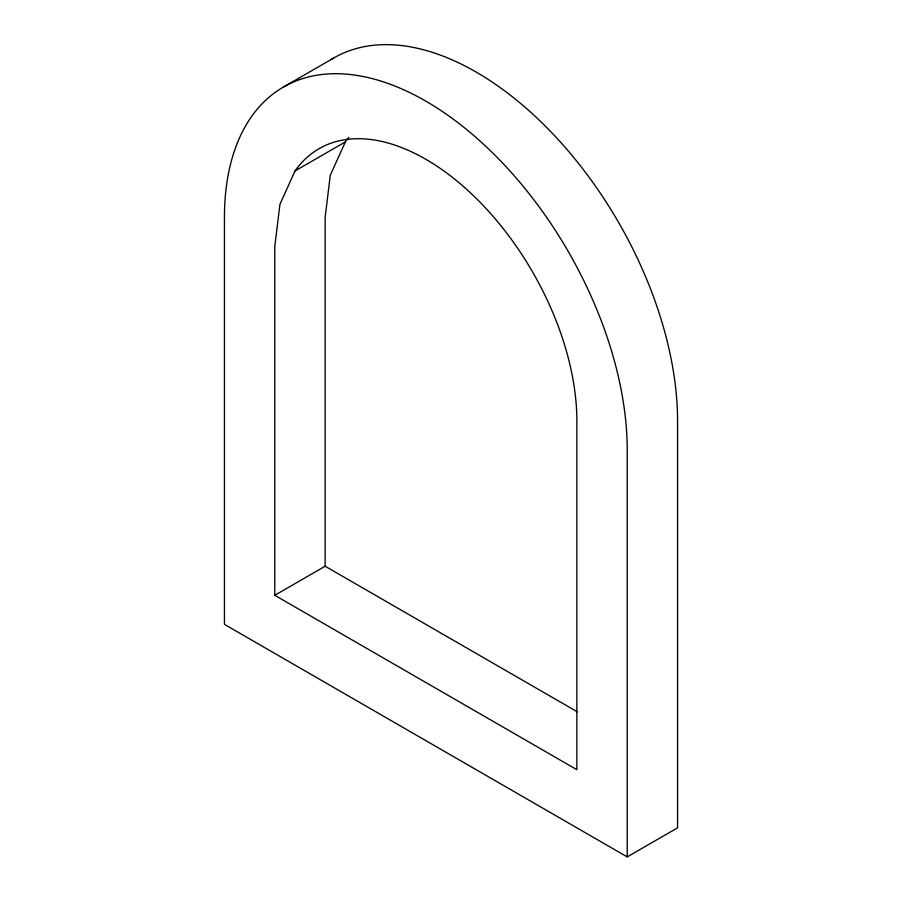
<?xml version="1.0" encoding="UTF-8"?>
<svg xmlns="http://www.w3.org/2000/svg" width="902" height="902" viewBox="0 0 902 902"><rect width="100%" height="100%" fill="white"/><g stroke="black" fill="none" stroke-linecap="round" stroke-linejoin="round"><path stroke-width="1.35" d="M295.022 170.963L279.936 204.314L274.783 246.483L274.783 595.297L576.863 769.699L576.863 420.884A213.605 123.326 60 0 0 464.913 187.796A213.605 123.326 60 0 0 295.022 170.963L345.365 141.896A213.605 123.326 60 0 1 348.77 137.397M345.365 141.896L330.279 175.247L325.137 217.416L325.137 566.231L577.269 711.802M283.431 87.043L333.774 57.976M274.783 595.297L325.137 566.231M627.217 856.9L627.217 449.951A284.795 164.435 60 0 0 425.823 101.148A284.795 164.435 60 0 0 224.44 217.416L224.44 624.364L627.217 856.9L677.56 827.833L677.56 420.884A284.795 164.435 60 0 0 551.686 132.639A284.795 164.435 60 0 0 331.406 59.385"/></g></svg>
